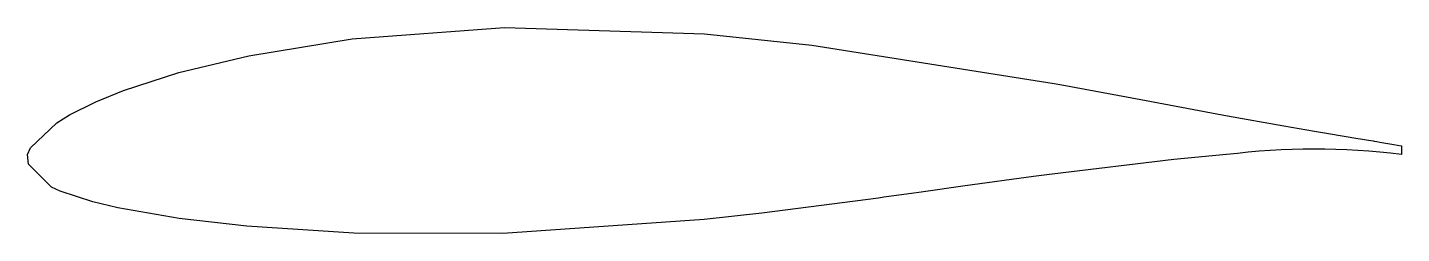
# Model space of a CAD drawing. Extents: x 0 to 43.1, y -2.5 to 4.
import ezdxf

# ---------------------------------------------------------------- set-up
doc = ezdxf.new("R2010")
doc.units = 0
doc.layers.add('OUTER_LOOP', color=7, linetype='CONTINUOUS')

msp = doc.modelspace()

# ---------------------------------------------------------------- linework, layer by layer
at = {"layer": 'OUTER_LOOP', "color": 3, "linetype": 'CONTINUOUS'}
for p, q in [((10.178, 3.623), (14.958, 3.975)), ((14.958, 3.975), (21.231, 3.783)), ((6.938, 3.091), (10.178, 3.623)), ((21.231, 3.783), (24.592, 3.421)), ((4.749, 2.563), (6.938, 3.091)), ((24.592, 3.421), (32.188, 2.226)), ((3.007, 2.002), (4.749, 2.563)), ((32.188, 2.226), (32.435, 2.18)), ((32.435, 2.18), (34.909, 1.72)), ((2.138, 1.648), (3.007, 2.002)), ((1.319, 1.239), (2.138, 1.648)), ((34.909, 1.72), (37.297, 1.275)), ((0.097, 0.205), (0.919, 0.996)), ((0.919, 0.996), (1.319, 1.239)), ((37.297, 1.275), (37.629, 1.214)), ((37.629, 1.214), (39.395, 0.896)), ((39.395, 0.896), (40.354, 0.729)), ((40.354, 0.729), (40.791, 0.656)), ((40.791, 0.656), (41.718, 0.502)), ((41.718, 0.502), (41.802, 0.488)), ((41.802, 0.488), (42.049, 0.448)), ((42.049, 0.448), (42.192, 0.425)), ((0, 0), (0.097, 0.205)), ((0.035, -0.297), (0, 0)), ((42.192, 0.425), (42.223, 0.42)), ((42.223, 0.42), (42.305, 0.406)), ((42.305, 0.406), (42.401, 0.391)), ((42.401, 0.391), (42.775, 0.328)), ((42.775, 0.328), (42.847, 0.315)), ((42.847, 0.315), (43.071, 0.271)), ((43.071, 0.271), (43.081, 0.269)), ((43.081, 0.269), (43.083, 0)), ((0.756, -1.025), (0.035, -0.297)), ((35.949, -0.154), (32.129, -0.61)), ((37.595, -0.002), (35.949, -0.154)), ((31.54, -0.689), (29.404, -0.984)), ((32.129, -0.61), (31.54, -0.689)), ((1.026, -1.143), (0.756, -1.025)), ((2.053, -1.478), (1.026, -1.143)), ((27.718, -1.219), (26.853, -1.339)), ((28.025, -1.177), (27.718, -1.219)), ((29.404, -0.984), (28.025, -1.177)), ((2.829, -1.665), (2.053, -1.478)), ((4.752, -1.999), (2.829, -1.665)), ((26.679, -1.362), (23.024, -1.832)), ((26.853, -1.339), (26.679, -1.362)), ((6.882, -2.244), (4.752, -1.999)), ((21.219, -2.035), (14.901, -2.471)), ((23.024, -1.832), (21.219, -2.035)), ((10.233, -2.459), (6.882, -2.244)), ((14.901, -2.471), (10.233, -2.459))]:
    msp.add_line(p, q, dxfattribs=at)
msp.add_arc((40.349, -21.926), 22.095, 82.891, 97.159, dxfattribs=at)

doc.saveas('drawing.dxf')
